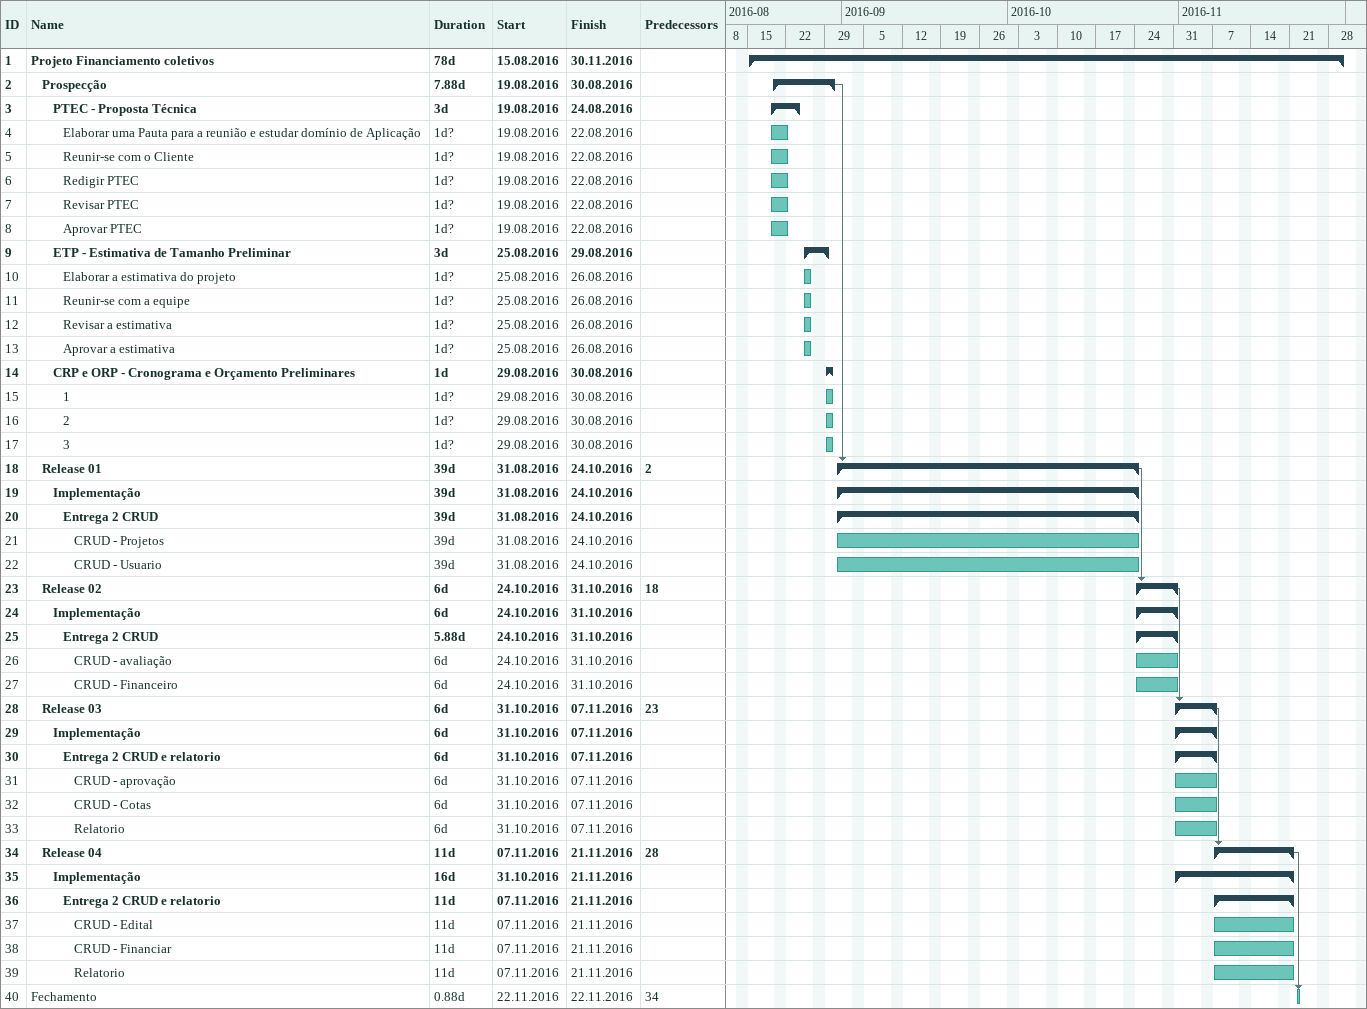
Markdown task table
| ID | Level | Task | Duration | Start | Finish | Predecessors |
|---|---|---|---|---|---|---|
| 1 | 1 | **Projeto Financiamento coletivos** | 78d | 2016-08-15 | 2016-11-30 |  |
| 2 | 2 | **Prospecção** | 7.88d | 2016-08-19 | 2016-08-30 |  |
| 3 | 3 | **PTEC - Proposta Técnica** | 3d | 2016-08-19 | 2016-08-24 |  |
| 4 | 4 | Elaborar uma Pauta para a reunião e estudar domínio de Aplicação | 1d? | 2016-08-19 | 2016-08-22 |  |
| 5 | 4 | Reunir-se com o Cliente | 1d? | 2016-08-19 | 2016-08-22 |  |
| 6 | 4 | Redigir PTEC | 1d? | 2016-08-19 | 2016-08-22 |  |
| 7 | 4 | Revisar PTEC | 1d? | 2016-08-19 | 2016-08-22 |  |
| 8 | 4 | Aprovar PTEC | 1d? | 2016-08-19 | 2016-08-22 |  |
| 9 | 3 | **ETP - Estimativa de Tamanho Preliminar** | 3d | 2016-08-25 | 2016-08-29 |  |
| 10 | 4 | Elaborar a estimativa do projeto | 1d? | 2016-08-25 | 2016-08-26 |  |
| 11 | 4 | Reunir-se com a equipe | 1d? | 2016-08-25 | 2016-08-26 |  |
| 12 | 4 | Revisar a estimativa | 1d? | 2016-08-25 | 2016-08-26 |  |
| 13 | 4 | Aprovar a estimativa | 1d? | 2016-08-25 | 2016-08-26 |  |
| 14 | 3 | **CRP e ORP - Cronograma e Orçamento Preliminares** | 1d | 2016-08-29 | 2016-08-30 |  |
| 15 | 4 | 1 | 1d? | 2016-08-29 | 2016-08-30 |  |
| 16 | 4 | 2 | 1d? | 2016-08-29 | 2016-08-30 |  |
| 17 | 4 | 3 | 1d? | 2016-08-29 | 2016-08-30 |  |
| 18 | 2 | **Release 01** | 39d | 2016-08-31 | 2016-10-24 | 2 |
| 19 | 3 | **Implementação** | 39d | 2016-08-31 | 2016-10-24 |  |
| 20 | 4 | **Entrega 2 CRUD** | 39d | 2016-08-31 | 2016-10-24 |  |
| 21 | 5 | CRUD - Projetos | 39d | 2016-08-31 | 2016-10-24 |  |
| 22 | 5 | CRUD - Usuario | 39d | 2016-08-31 | 2016-10-24 |  |
| 23 | 2 | **Release 02** | 6d | 2016-10-24 | 2016-10-31 | 18 |
| 24 | 3 | **Implementação** | 6d | 2016-10-24 | 2016-10-31 |  |
| 25 | 4 | **Entrega 2 CRUD** | 5.88d | 2016-10-24 | 2016-10-31 |  |
| 26 | 5 | CRUD - avaliação | 6d | 2016-10-24 | 2016-10-31 |  |
| 27 | 5 | CRUD - Financeiro | 6d | 2016-10-24 | 2016-10-31 |  |
| 28 | 2 | **Release 03** | 6d | 2016-10-31 | 2016-11-07 | 23 |
| 29 | 3 | **Implementação** | 6d | 2016-10-31 | 2016-11-07 |  |
| 30 | 4 | **Entrega 2 CRUD e relatorio** | 6d | 2016-10-31 | 2016-11-07 |  |
| 31 | 5 | CRUD - aprovação | 6d | 2016-10-31 | 2016-11-07 |  |
| 32 | 5 | CRUD - Cotas | 6d | 2016-10-31 | 2016-11-07 |  |
| 33 | 5 | Relatorio | 6d | 2016-10-31 | 2016-11-07 |  |
| 34 | 2 | **Release 04** | 11d | 2016-11-07 | 2016-11-21 | 28 |
| 35 | 3 | **Implementação** | 16d | 2016-10-31 | 2016-11-21 |  |
| 36 | 4 | **Entrega 2 CRUD e relatorio** | 11d | 2016-11-07 | 2016-11-21 |  |
| 37 | 5 | CRUD - Edital | 11d | 2016-11-07 | 2016-11-21 |  |
| 38 | 5 | CRUD - Financiar | 11d | 2016-11-07 | 2016-11-21 |  |
| 39 | 5 | Relatorio | 11d | 2016-11-07 | 2016-11-21 |  |
| 40 | 1 | Fechamento | 0.88d | 2016-11-22 | 2016-11-22 | 34 |
